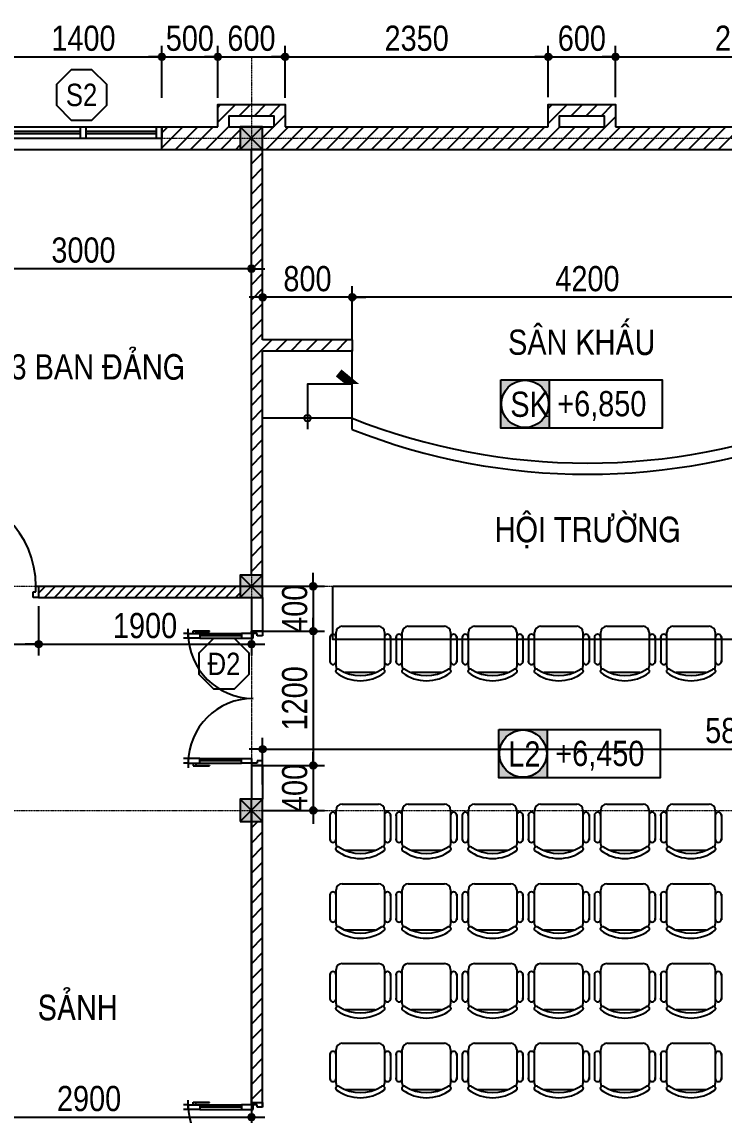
# Model space of a CAD drawing. Extents: x -79995 to 347433, y -157641 to 104789.
# Drawn here: x 11848 to 18119, y 67531 to 77290 of the extents above; entities that cross this region are included whole.
import ezdxf
from ezdxf.enums import TextEntityAlignment as Align

# ---------------------------------------------------------------- set-up
doc = ezdxf.new("R2010")
doc.units = 0
doc.linetypes.add('ACAD_ISO10W100', pattern=[18, 12, -3, 0, -3])
doc.linetypes.add('DASHED2', pattern=[0.375, 0.25, -0.125])
doc.layers.get('DEFPOINTS').update_dxf_attribs({"linetype": 'CONTINUOUS'})
for name, color, linetype in [('009', 251, 'CONTINUOUS'), ('DIM', 1, 'CONTINUOUS'), ('DOOR', 20, 'CONTINUOUS'), ('MEDIUM', 2, 'CONTINUOUS'), ('TAGS', 60, 'CONTINUOUS'), ('TEXT', 7, 'CONTINUOUS'), ('TUONG', 131, 'CONTINUOUS'), ('vat dung', 44, 'CONTINUOUS'), ('WALL', 4, 'CONTINUOUS')]:
    doc.layers.add(name, color=color, linetype=linetype)
doc.layers.add('NET-THAY', color=2, linetype='CONTINUOUS', lineweight=13)
doc.layers.add('TRUC', color=24, linetype='CONTINUOUS', lineweight=0)
doc.styles.add('1', font='', dxfattribs={"height": 250})
doc.styles.add('HEL-CONDENSE', font='')
doc.styles.add('VNI-HELVE-CONDENSEN', font='')
doc.styles.get('1').set_extended_font_data('VNI-Helve-Condense')
doc.styles.get('HEL-CONDENSE').set_extended_font_data('VNI-Helve-Condense')
doc.styles.get('VNI-HELVE-CONDENSEN').set_extended_font_data('VNI-Helve-Condense')
doc.dimstyles.new('D100', dxfattribs={"dimtxt": 225, "dimasz": 1.2, "dimexe": 100, "dimexo": 0, "dimgap": 50, "dimtad": 1, "dimdec": 0, "dimzin": 13, "dimdsep": 46, "dimtxsty": 'HEL-CONDENSE', "dimblk": 'D50', "dimcen": 0, "dimclrd": 1, "dimclre": 1, "dimclrt": 7, "dimadec": 0, "dimazin": 0, "dimtfac": 1, "dimtdec": 0, "dimtmove": 0, "dimatfit": 3, "dimldrblk": 'D50', "dimfxl": 1, "dimtolj": 1, "dimtzin": 13, "dimarcsym": 0})

# ---------------------------------------------------------------- blocks, each defined once
blk = doc.blocks.new('A$C6E0044D6')
at = {"layer": 'DOOR'}
for p, q in [((-25, 925), (-75, 925)), ((-25, 925), (-25, 975)), ((25, 925), (-25, 925)), ((-25, 925), (-25, 805)), ((25, 925), (25, 975)), ((25, 805), (25, 925)), ((-25, 874.1), (-53.3, 874.1)), ((-53.3, 874.1), (-53.3, 704.5)), ((-25, 845.9), (-47.6, 845.9)), ((-47.6, 845.9), (-47.6, 704.5)), ((-25, 874.1), (-25, 845.9)), ((-25, 827.9), (-25, 195)), ((-25, 805), (25, 805)), ((0, 195), (0, 805)), ((25, 805), (25, 195)), ((-47.6, 704.5), (-53.3, 704.5)), ((-25, 195), (25, 195)), ((-25, 75), (-25, 195)), ((25, 195), (25, 75)), ((-25, 75), (-50, 75)), ((-50, 75), (-50, -25)), ((-25, 25), (-25, 75)), ((25, 75), (-25, 75)), ((0, 25), (-25, 25)), ((0, -25), (0, 25)), ((800, -25), (800, 25)), ((800, 25), (825, 25)), ((825, 25), (825, 75)), ((825, 75), (850, 75)), ((850, 75), (850, -25)), ((-50, -25), (0, -25)), ((850, -25), (800, -25))]:
    blk.add_line(p, q, dxfattribs=at)
at = {"layer": 'DOOR', "color": 251}
blk.add_arc((-25, 75), 850, 0, 90, dxfattribs=at)
blk = doc.blocks.new('A$C419169B2')
at = {"layer": 'vat dung'}
for p, q in [((-166.4, 1192.5), (157.6, 1192.5)), ((-275.2, 1100.2), (-275.2, 870.7)), ((-220.4, 832.5), (-220.4, 1138.5)), ((211.6, 1138.5), (211.6, 832.5)), ((265.6, 1100.2), (265.6, 870.7)), ((129.5, 778.5), (-138.4, 778.5))]:
    blk.add_line(p, q, dxfattribs=at)
for centre, radius, start, end in [((-166.4, 1138.5), 54, 90, 180), ((157.6, 1138.5), 54, 0, 90), ((-248.2, 1092.3), 28.1, 343.7398, 196.2602), ((238.6, 1092.3), 28.1, 343.7398, 196.2602), ((-248.2, 878.6), 28.1, 163.7398, 16.2602), ((238.6, 878.6), 28.1, 163.7398, 16.2602), ((-204.6, 790.3), 19.7, 57.97259, 216.69006), ((-166.4, 832.5), 54, 180, 207.58444), ((-4.4, 1105.6), 353.5, 237.57575, 302.42425), ((195.7, 790.3), 19.7, 323.30994, 122.02741), ((157.6, 832.5), 54, 332.41556, 0), ((-4.4, 1066.5), 360, 233.1301, 306.8699)]:
    blk.add_arc(centre, radius, start, end, dxfattribs=at)
blk = doc.blocks.new('s11')
at = {"layer": 'DOOR'}
for p, q in [((0, 0), (0, -100)), ((1400, 0), (0, 0)), ((50, 0), (50, -100)), ((1350, 0), (1350, -100)), ((1400, 0), (1400, -100)), ((1400, -100), (0, -100))]:
    blk.add_line(p, q, dxfattribs=at)
at = {"layer": 'DOOR', "linetype": 'ByBlock', "lineweight": -2}
for p, q in [((675, -100), (675, 0)), ((725, -100), (725, 0))]:
    blk.add_line(p, q, dxfattribs=at)
at = {"layer": 'DOOR', "color": 251}
for p, q in [((50, -40), (675, -40)), ((50, -60), (675, -60)), ((725, -40), (1350, -40)), ((725, -60), (1350, -60))]:
    blk.add_line(p, q, dxfattribs=at)
blk = doc.blocks.new('A$C225A2996')
at = {"layer": 'WALL'}
blk.add_hatch(color=4, dxfattribs=at).paths.add_polyline_path([(531.4, 81.6), (731.4, 81.6), (731.4, 281.6), (531.4, 281.6)])
at = {"layer": 'WALL', "color": 4}
for p, q in [((531.4, 281.6), (731.4, 81.6)), ((531.4, 81.6), (731.4, 281.6))]:
    blk.add_line(p, q, dxfattribs=at)
blk.add_lwpolyline([(531.4, 81.6), (731.4, 81.6), (731.4, 281.6), (531.4, 281.6)], close=True, dxfattribs=at)
blk = doc.blocks.new('KH-CUADI')
at = {"layer": 'TAGS'}
blk.add_lwpolyline([(-124, 300), (-300, 124), (-300, -124), (-124, -300), (124, -300), (300, -124), (300, 124), (124, 300)], close=True, dxfattribs=at)
at = {"layer": 'TAGS', "style": 'VNI-HELVE-CONDENSEN'}
blk.add_attdef('D', text='', height=300, dxfattribs=at).set_placement((0, 0), align=Align.MIDDLE)
blk = doc.blocks.new('A$C48B57989')
at = {"layer": 'DOOR'}
for p, q in [((-446, 752.5), (-403.1, 752.5)), ((-446, 652.5), (-446, 752.5)), ((-403.1, 702.5), (-424.6, 702.5)), ((-424.6, 702.5), (-424.6, 652.5)), ((-403.1, 752.5), (-403.1, 702.5)), ((711.1, 752.5), (711.1, 702.5)), ((754, 752.5), (711.1, 752.5)), ((711.1, 702.5), (732.6, 702.5)), ((732.6, 702.5), (732.6, 652.5)), ((754, 652.5), (754, 752.5)), ((-424.6, 652.5), (-446, 652.5)), ((-381.7, 666.8), (-424.6, 666.8)), ((-424.6, 666.8), (-424.6, 563.9)), ((-381.7, 563.9), (-381.7, 666.8)), ((689.7, 563.9), (689.7, 652.5)), ((689.7, 652.5), (732.6, 652.5)), ((732.6, 652.5), (754, 652.5)), ((732.6, 652.5), (732.6, 563.9)), ((-424.6, 563.9), (-381.7, 563.9)), ((-424.6, 171.4), (-424.6, 563.9)), ((-403.1, 563.9), (-403.1, 191)), ((-381.7, 191), (-381.7, 563.9)), ((689.7, 191), (689.7, 563.9)), ((732.6, 563.9), (689.7, 563.9)), ((711.1, 563.9), (711.1, 191)), ((732.6, 171.4), (732.6, 563.9)), ((-448.8, 131.8), (-448.8, 277.2)), ((-443.9, 277.2), (-448.8, 277.2)), ((-443.9, 156), (-443.9, 277.2)), ((752, 156), (752, 277.2)), ((752, 277.2), (756.8, 277.2)), ((756.8, 131.8), (756.8, 277.2)), ((-424.6, 131.8), (-448.8, 131.8)), ((-424.6, 156), (-443.9, 156)), ((-424.6, 191), (-381.7, 191)), ((-424.6, 88.2), (-424.6, 191)), ((-424.6, 131.8), (-424.6, 156)), ((-381.7, 191), (-381.7, 88.2)), ((732.6, 191), (689.7, 191)), ((689.7, 191), (689.7, 88.2)), ((732.6, 88.2), (732.6, 191)), ((732.6, 131.8), (732.6, 156)), ((732.6, 156), (752, 156)), ((732.6, 131.8), (756.8, 131.8)), ((-424.6, 88.2), (-467.4, 88.2)), ((-424.6, 88.2), (-424.6, 45.3)), ((-381.7, 88.2), (-424.6, 88.2)), ((-381.7, 88.2), (-381.7, 45.3)), ((689.7, 88.2), (689.7, 45.3)), ((689.7, 88.2), (732.6, 88.2)), ((732.6, 88.2), (732.6, 45.3)), ((732.6, 88.2), (775.4, 88.2))]:
    blk.add_line(p, q, dxfattribs=at)
at = {"layer": 'DOOR', "color": 251}
for centre, major_axis, start_param, end_param in [((-424.6, 666.8), (409.1, 409.1), 3.926991, 5.497787), ((732.6, 666.8), (-409.1, 409.1), 0.785398, 2.356194)]:
    blk.add_ellipse(centre, major_axis=major_axis, ratio=1, start_param=start_param, end_param=end_param, dxfattribs=at)
blk = doc.blocks.new('D50')
at = {"layer": 'DIM'}
blk.add_hatch(color=256, dxfattribs=at).paths.add_polyline_path([(25, 0, 1), (-25, 0, 1)])
blk.add_line((25, 0), (100, 0), dxfattribs=at)
blk.add_circle((0, 0), 25, dxfattribs=at)
blk = doc.blocks.new('*D488')
at = {"layer": 'DEFPOINTS', "color": 0, "transparency": 16777216}
for p in [(19798.5, 70798.4), (13998.5, 70481.3), (19798.5, 70452.8)]:
    blk.add_point(p, dxfattribs=at)
at = {"layer": 'DIM', "color": 1, "lineweight": -2, "transparency": 16777216}
for p, q in [((13998.5, 70481.3), (13998.5, 70898.4)), ((19798.5, 70452.8), (19798.5, 70898.4)), ((13999.7, 70798.4), (19797.3, 70798.4))]:
    blk.add_line(p, q, dxfattribs=at)
at = {"layer": 'DIM', "color": 1, "lineweight": -2, "transparency": 16777216, "xscale": 1.199999999999999, "yscale": 1.199999999999999, "zscale": 1.199999999999999, "rotation": 180}
blk.add_blockref('D50', (13998.5, 70798.4), dxfattribs=at)
at = {"layer": 'DIM', "color": 1, "lineweight": -2, "transparency": 16777216, "xscale": 1.199999999999999, "yscale": 1.199999999999999, "zscale": 1.199999999999999}
blk.add_blockref('D50', (19798.5, 70798.4), dxfattribs=at)
at = {"layer": 'DIM', "color": 7, "transparency": 16777216, "insert": (18235.9, 70963.3), "char_height": 225, "attachment_point": 5, "style": 'HEL-CONDENSE'}
blk.add_mtext('\\A1;5800', dxfattribs=at)
blk = doc.blocks.new('*D516')
at = {"layer": 'DEFPOINTS', "color": 0, "linetype": 'Continuous', "transparency": 16777216}
for p in [(11098.5, 72074.2), (11998.5, 72074.2), (11998.5, 71735.1)]:
    blk.add_point(p, dxfattribs=at)
at = {"layer": 'DIM', "color": 1, "linetype": 'Continuous', "lineweight": -2, "transparency": 16777216}
for p, q in [((11098.5, 72074.2), (11098.5, 71635.1)), ((11998.5, 72074.2), (11998.5, 71635.1)), ((11099.7, 71735.1), (11997.3, 71735.1))]:
    blk.add_line(p, q, dxfattribs=at)
at = {"layer": 'DIM', "color": 1, "linetype": 'Continuous', "lineweight": -2, "transparency": 16777216, "xscale": 1.199999999999999, "yscale": 1.199999999999999, "zscale": 1.199999999999999, "rotation": 180}
blk.add_blockref('D50', (11098.5, 71735.1), dxfattribs=at)
at = {"layer": 'DIM', "color": 1, "linetype": 'Continuous', "lineweight": -2, "transparency": 16777216, "xscale": 1.199999999999999, "yscale": 1.199999999999999, "zscale": 1.199999999999999}
blk.add_blockref('D50', (11998.5, 71735.1), dxfattribs=at)
at = {"layer": 'DIM', "color": 7, "linetype": 'Continuous', "transparency": 16777216, "insert": (11548.5, 71900), "char_height": 225, "attachment_point": 5, "style": 'HEL-CONDENSE'}
blk.add_mtext('\\A1;900', dxfattribs=at)
blk = doc.blocks.new('*D517')
at = {"layer": 'DEFPOINTS', "color": 0, "linetype": 'Continuous', "transparency": 16777216}
for p in [(11998.5, 72074.2), (13898.5, 72074.2), (13898.5, 71735.1)]:
    blk.add_point(p, dxfattribs=at)
at = {"layer": 'DIM', "color": 1, "linetype": 'Continuous', "lineweight": -2, "transparency": 16777216}
for p, q in [((11998.5, 72074.2), (11998.5, 71635.1)), ((13898.5, 72074.2), (13898.5, 71635.1)), ((11999.7, 71735.1), (13897.3, 71735.1))]:
    blk.add_line(p, q, dxfattribs=at)
at = {"layer": 'DIM', "color": 1, "linetype": 'Continuous', "lineweight": -2, "transparency": 16777216, "xscale": 1.199999999999999, "yscale": 1.199999999999999, "zscale": 1.199999999999999, "rotation": 180}
blk.add_blockref('D50', (11998.5, 71735.1), dxfattribs=at)
at = {"layer": 'DIM', "color": 1, "linetype": 'Continuous', "lineweight": -2, "transparency": 16777216, "xscale": 1.199999999999999, "yscale": 1.199999999999999, "zscale": 1.199999999999999}
blk.add_blockref('D50', (13898.5, 71735.1), dxfattribs=at)
at = {"layer": 'DIM', "color": 7, "linetype": 'Continuous', "transparency": 16777216, "insert": (12948.5, 71900), "char_height": 225, "attachment_point": 5, "style": 'HEL-CONDENSE'}
blk.add_mtext('\\A1;1900', dxfattribs=at)
blk = doc.blocks.new('*D539')
at = {"layer": 'DEFPOINTS', "color": 0, "linetype": 'Continuous', "transparency": 16777216}
for p in [(13998.5, 72251.7), (13998.5, 71851.7), (14450.1, 71851.7)]:
    blk.add_point(p, dxfattribs=at)
at = {"layer": 'DIM', "color": 1, "linetype": 'Continuous', "lineweight": -2, "transparency": 16777216}
for p, q in [((13998.5, 72251.7), (14550.1, 72251.7)), ((14450.1, 72250.5), (14450.1, 71852.9)), ((13998.5, 71851.7), (14550.1, 71851.7))]:
    blk.add_line(p, q, dxfattribs=at)
at = {"layer": 'DIM', "color": 1, "linetype": 'Continuous', "lineweight": -2, "transparency": 16777216, "xscale": 1.199999999999999, "yscale": 1.199999999999999, "zscale": 1.199999999999999}
for p, rotation in [((14450.1, 72251.7), 90), ((14450.1, 71851.7), 270)]:
    blk.add_blockref('D50', p, dxfattribs=dict(at, rotation=rotation))
at = {"layer": 'DIM', "color": 7, "linetype": 'Continuous', "transparency": 16777216, "insert": (14285.2, 72051.7), "char_height": 225, "attachment_point": 5, "rotation": 90, "style": 'HEL-CONDENSE'}
blk.add_mtext('\\A1;400', dxfattribs=at)
blk = doc.blocks.new('*D540')
at = {"layer": 'DEFPOINTS', "color": 0, "linetype": 'Continuous', "transparency": 16777216}
for p in [(13998.5, 71851.7), (13998.5, 70651.7), (14450.1, 70651.7)]:
    blk.add_point(p, dxfattribs=at)
at = {"layer": 'DIM', "color": 1, "linetype": 'Continuous', "lineweight": -2, "transparency": 16777216}
for p, q in [((13998.5, 71851.7), (14550.1, 71851.7)), ((14450.1, 71850.5), (14450.1, 70652.9)), ((13998.5, 70651.7), (14550.1, 70651.7))]:
    blk.add_line(p, q, dxfattribs=at)
at = {"layer": 'DIM', "color": 1, "linetype": 'Continuous', "lineweight": -2, "transparency": 16777216, "xscale": 1.199999999999999, "yscale": 1.199999999999999, "zscale": 1.199999999999999}
for p, rotation in [((14450.1, 71851.7), 90), ((14450.1, 70651.7), 270)]:
    blk.add_blockref('D50', p, dxfattribs=dict(at, rotation=rotation))
at = {"layer": 'DIM', "color": 7, "linetype": 'Continuous', "transparency": 16777216, "insert": (14285.2, 71251.7), "char_height": 225, "attachment_point": 5, "rotation": 90, "style": 'HEL-CONDENSE'}
blk.add_mtext('\\A1;1200', dxfattribs=at)
blk = doc.blocks.new('*D541')
at = {"layer": 'DEFPOINTS', "color": 0, "linetype": 'Continuous', "transparency": 16777216}
for p in [(13998.5, 70651.7), (13998.5, 70251.7), (14450.1, 70251.7)]:
    blk.add_point(p, dxfattribs=at)
at = {"layer": 'DIM', "color": 1, "linetype": 'Continuous', "lineweight": -2, "transparency": 16777216}
for p, q in [((13998.5, 70651.7), (14550.1, 70651.7)), ((14450.1, 70650.5), (14450.1, 70252.9)), ((13998.5, 70251.7), (14550.1, 70251.7))]:
    blk.add_line(p, q, dxfattribs=at)
at = {"layer": 'DIM', "color": 1, "linetype": 'Continuous', "lineweight": -2, "transparency": 16777216, "xscale": 1.199999999999999, "yscale": 1.199999999999999, "zscale": 1.199999999999999}
for p, rotation in [((14450.1, 70651.7), 90), ((14450.1, 70251.7), 270)]:
    blk.add_blockref('D50', p, dxfattribs=dict(at, rotation=rotation))
at = {"layer": 'DIM', "color": 7, "linetype": 'Continuous', "transparency": 16777216, "insert": (14285.2, 70451.7), "char_height": 225, "attachment_point": 5, "rotation": 90, "style": 'HEL-CONDENSE'}
blk.add_mtext('\\A1;400', dxfattribs=at)
blk = doc.blocks.new('*D575')
at = {"layer": 'DEFPOINTS', "color": 0, "transparency": 16777216}
for p in [(14198.5, 76977.5), (13598.5, 76612.7), (14198.5, 76612.7)]:
    blk.add_point(p, dxfattribs=at)
at = {"layer": 'DIM', "color": 1, "lineweight": -2, "transparency": 16777216}
for p, q in [((13598.5, 76612.7), (13598.5, 77077.5)), ((14198.5, 76612.7), (14198.5, 77077.5)), ((13599.7, 76977.5), (14197.3, 76977.5))]:
    blk.add_line(p, q, dxfattribs=at)
at = {"layer": 'DIM', "color": 1, "lineweight": -2, "transparency": 16777216, "xscale": 1.199999999999999, "yscale": 1.199999999999999, "zscale": 1.199999999999999, "rotation": 180}
blk.add_blockref('D50', (13598.5, 76977.5), dxfattribs=at)
at = {"layer": 'DIM', "color": 1, "lineweight": -2, "transparency": 16777216, "xscale": 1.199999999999999, "yscale": 1.199999999999999, "zscale": 1.199999999999999}
blk.add_blockref('D50', (14198.5, 76977.5), dxfattribs=at)
at = {"layer": 'DIM', "color": 7, "transparency": 16777216, "insert": (13898.5, 77142.4), "char_height": 225, "attachment_point": 5, "style": 'HEL-CONDENSE'}
blk.add_mtext('\\A1;600', dxfattribs=at)
blk = doc.blocks.new('*D576')
at = {"layer": 'DEFPOINTS', "color": 0, "transparency": 16777216}
for p in [(16548.5, 76977.5), (14198.5, 76612.7), (16548.5, 76619)]:
    blk.add_point(p, dxfattribs=at)
at = {"layer": 'DIM', "color": 1, "lineweight": -2, "transparency": 16777216}
for p, q in [((14198.5, 76612.7), (14198.5, 77077.5)), ((16548.5, 76619), (16548.5, 77077.5)), ((14199.7, 76977.5), (16547.3, 76977.5))]:
    blk.add_line(p, q, dxfattribs=at)
at = {"layer": 'DIM', "color": 1, "lineweight": -2, "transparency": 16777216, "xscale": 1.199999999999999, "yscale": 1.199999999999999, "zscale": 1.199999999999999, "rotation": 180}
blk.add_blockref('D50', (14198.5, 76977.5), dxfattribs=at)
at = {"layer": 'DIM', "color": 1, "lineweight": -2, "transparency": 16777216, "xscale": 1.199999999999999, "yscale": 1.199999999999999, "zscale": 1.199999999999999}
blk.add_blockref('D50', (16548.5, 76977.5), dxfattribs=at)
at = {"layer": 'DIM', "color": 7, "transparency": 16777216, "insert": (15373.5, 77142.4), "char_height": 225, "attachment_point": 5, "style": 'HEL-CONDENSE'}
blk.add_mtext('\\A1;2350', dxfattribs=at)
blk = doc.blocks.new('*D577')
at = {"layer": 'DEFPOINTS', "color": 0, "transparency": 16777216}
for p in [(17148.5, 76977.5), (16548.5, 76619), (17148.5, 76619)]:
    blk.add_point(p, dxfattribs=at)
at = {"layer": 'DIM', "color": 1, "lineweight": -2, "transparency": 16777216}
for p, q in [((16548.5, 76619), (16548.5, 77077.5)), ((17148.5, 76619), (17148.5, 77077.5)), ((16549.7, 76977.5), (17147.3, 76977.5))]:
    blk.add_line(p, q, dxfattribs=at)
at = {"layer": 'DIM', "color": 1, "lineweight": -2, "transparency": 16777216, "xscale": 1.199999999999999, "yscale": 1.199999999999999, "zscale": 1.199999999999999, "rotation": 180}
blk.add_blockref('D50', (16548.5, 76977.5), dxfattribs=at)
at = {"layer": 'DIM', "color": 1, "lineweight": -2, "transparency": 16777216, "xscale": 1.199999999999999, "yscale": 1.199999999999999, "zscale": 1.199999999999999}
blk.add_blockref('D50', (17148.5, 76977.5), dxfattribs=at)
at = {"layer": 'DIM', "color": 7, "transparency": 16777216, "insert": (16848.5, 77142.4), "char_height": 225, "attachment_point": 5, "style": 'HEL-CONDENSE'}
blk.add_mtext('\\A1;600', dxfattribs=at)
blk = doc.blocks.new('*D578')
at = {"layer": 'DEFPOINTS', "color": 0, "transparency": 16777216}
for p in [(19498.5, 76977.5), (17148.5, 76619), (19498.5, 76633.5)]:
    blk.add_point(p, dxfattribs=at)
at = {"layer": 'DIM', "color": 1, "lineweight": -2, "transparency": 16777216}
for p, q in [((17148.5, 76619), (17148.5, 77077.5)), ((19498.5, 76633.5), (19498.5, 77077.5)), ((17149.7, 76977.5), (19497.3, 76977.5))]:
    blk.add_line(p, q, dxfattribs=at)
at = {"layer": 'DIM', "color": 1, "lineweight": -2, "transparency": 16777216, "xscale": 1.199999999999999, "yscale": 1.199999999999999, "zscale": 1.199999999999999, "rotation": 180}
blk.add_blockref('D50', (17148.5, 76977.5), dxfattribs=at)
at = {"layer": 'DIM', "color": 1, "lineweight": -2, "transparency": 16777216, "xscale": 1.199999999999999, "yscale": 1.199999999999999, "zscale": 1.199999999999999}
blk.add_blockref('D50', (19498.5, 76977.5), dxfattribs=at)
at = {"layer": 'DIM', "color": 7, "transparency": 16777216, "insert": (18323.5, 77142.4), "char_height": 225, "attachment_point": 5, "style": 'HEL-CONDENSE'}
blk.add_mtext('\\A1;2350', dxfattribs=at)
blk = doc.blocks.new('*D580')
at = {"layer": 'DEFPOINTS', "color": 0, "transparency": 16777216}
for p in [(13098.5, 76977.5), (11698.5, 76612.7), (13098.5, 76612.7)]:
    blk.add_point(p, dxfattribs=at)
at = {"layer": 'DIM', "color": 1, "lineweight": -2, "transparency": 16777216}
for p, q in [((11698.5, 76612.7), (11698.5, 77077.5)), ((13098.5, 76612.7), (13098.5, 77077.5)), ((11699.7, 76977.5), (13097.3, 76977.5))]:
    blk.add_line(p, q, dxfattribs=at)
at = {"layer": 'DIM', "color": 1, "lineweight": -2, "transparency": 16777216, "xscale": 1.199999999999999, "yscale": 1.199999999999999, "zscale": 1.199999999999999, "rotation": 180}
blk.add_blockref('D50', (11698.5, 76977.5), dxfattribs=at)
at = {"layer": 'DIM', "color": 1, "lineweight": -2, "transparency": 16777216, "xscale": 1.199999999999999, "yscale": 1.199999999999999, "zscale": 1.199999999999999}
blk.add_blockref('D50', (13098.5, 76977.5), dxfattribs=at)
at = {"layer": 'DIM', "color": 7, "transparency": 16777216, "insert": (12398.5, 77142.4), "char_height": 225, "attachment_point": 5, "style": 'HEL-CONDENSE'}
blk.add_mtext('\\A1;1400', dxfattribs=at)
blk = doc.blocks.new('*D581')
at = {"layer": 'DEFPOINTS', "color": 0, "transparency": 16777216}
for p in [(13598.5, 76977.5), (13098.5, 76612.7), (13598.5, 76612.7)]:
    blk.add_point(p, dxfattribs=at)
at = {"layer": 'DIM', "color": 1, "lineweight": -2, "transparency": 16777216}
for p, q in [((13098.5, 76612.7), (13098.5, 77077.5)), ((13598.5, 76612.7), (13598.5, 77077.5)), ((13099.7, 76977.5), (13597.3, 76977.5))]:
    blk.add_line(p, q, dxfattribs=at)
at = {"layer": 'DIM', "color": 1, "lineweight": -2, "transparency": 16777216, "xscale": 1.199999999999999, "yscale": 1.199999999999999, "zscale": 1.199999999999999, "rotation": 180}
blk.add_blockref('D50', (13098.5, 76977.5), dxfattribs=at)
at = {"layer": 'DIM', "color": 1, "lineweight": -2, "transparency": 16777216, "xscale": 1.199999999999999, "yscale": 1.199999999999999, "zscale": 1.199999999999999}
blk.add_blockref('D50', (13598.5, 76977.5), dxfattribs=at)
at = {"layer": 'DIM', "color": 7, "transparency": 16777216, "insert": (13348.5, 77142.4), "char_height": 225, "attachment_point": 5, "style": 'HEL-CONDENSE'}
blk.add_mtext('\\A1;500', dxfattribs=at)
blk = doc.blocks.new('A$C27B14CF0')
at = {"layer": 'TAGS', "ltscale": 1000}
h = blk.add_hatch(color=8, dxfattribs=at)
h.paths.add_polyline_path([(249.9, 243.1), (-182.1, 243.1), (-182.1, -188.9), (249.9, -188.9)])
h.paths.add_polyline_path([(244.9, 27.1, -1), (-177.1, 27.1, -1)], flags=16)
blk.add_line((249.9, 243.1), (249.9, -188.9), dxfattribs=at)
blk.add_lwpolyline([(-182.1, 243.1), (1257.9, 243.1), (1257.9, -188.9), (-182.1, -188.9)], close=True, dxfattribs=at)
blk.add_circle((33.9, 27.1), 211, dxfattribs=at)
at = {"layer": 'TAGS', "ltscale": 1000, "style": 'VNI-HELVE-CONDENSEN'}
for p in [(-44.3, -83.7), (379.3, -83.7)]:
    blk.add_attdef('S', p, '', height=225, dxfattribs=at)
blk = doc.blocks.new('*D593')
at = {"layer": 'DEFPOINTS', "color": 0, "transparency": 16777216}
for p in [(14798.5, 74831.6), (14798.5, 74451.7), (18998.5, 74451.7)]:
    blk.add_point(p, dxfattribs=at)
at = {"layer": 'DIM', "color": 1, "lineweight": -2, "transparency": 16777216}
for p, q in [((14798.5, 74451.7), (14798.5, 74931.6)), ((18998.5, 74451.7), (18998.5, 74931.6)), ((18997.3, 74831.6), (14799.7, 74831.6))]:
    blk.add_line(p, q, dxfattribs=at)
at = {"layer": 'DIM', "color": 1, "lineweight": -2, "transparency": 16777216, "xscale": 1.199999999999999, "yscale": 1.199999999999999, "zscale": 1.199999999999999, "rotation": 180}
blk.add_blockref('D50', (14798.5, 74831.6), dxfattribs=at)
at = {"layer": 'DIM', "color": 1, "lineweight": -2, "transparency": 16777216, "xscale": 1.199999999999999, "yscale": 1.199999999999999, "zscale": 1.199999999999999}
blk.add_blockref('D50', (18998.5, 74831.6), dxfattribs=at)
at = {"layer": 'DIM', "color": 7, "transparency": 16777216, "insert": (16898.5, 74996.5), "char_height": 225, "attachment_point": 5, "style": 'HEL-CONDENSE'}
blk.add_mtext('\\A1;4200', dxfattribs=at)
blk = doc.blocks.new('*D594')
at = {"layer": 'DEFPOINTS', "color": 0, "transparency": 16777216}
for p in [(13998.5, 74831.6), (13998.5, 74451.7), (14798.5, 74451.7)]:
    blk.add_point(p, dxfattribs=at)
at = {"layer": 'DIM', "color": 1, "lineweight": -2, "transparency": 16777216}
for p, q in [((13998.5, 74451.7), (13998.5, 74931.6)), ((14798.5, 74451.7), (14798.5, 74931.6)), ((14797.3, 74831.6), (13999.7, 74831.6))]:
    blk.add_line(p, q, dxfattribs=at)
at = {"layer": 'DIM', "color": 1, "lineweight": -2, "transparency": 16777216, "xscale": 1.199999999999999, "yscale": 1.199999999999999, "zscale": 1.199999999999999, "rotation": 180}
blk.add_blockref('D50', (13998.5, 74831.6), dxfattribs=at)
at = {"layer": 'DIM', "color": 1, "lineweight": -2, "transparency": 16777216, "xscale": 1.199999999999999, "yscale": 1.199999999999999, "zscale": 1.199999999999999}
blk.add_blockref('D50', (14798.5, 74831.6), dxfattribs=at)
at = {"layer": 'DIM', "color": 7, "transparency": 16777216, "insert": (14398.5, 74996.5), "char_height": 225, "attachment_point": 5, "style": 'HEL-CONDENSE'}
blk.add_mtext('\\A1;800', dxfattribs=at)
blk = doc.blocks.new('*D603')
at = {"layer": 'DEFPOINTS', "color": 0, "transparency": 16777216}
for p in [(10998.5, 67793.1), (13898.5, 67793.1), (13898.5, 67513.2)]:
    blk.add_point(p, dxfattribs=at)
at = {"layer": 'DIM', "color": 1, "lineweight": -2, "transparency": 16777216}
for p, q in [((10998.5, 67793.1), (10998.5, 67413.2)), ((13898.5, 67793.1), (13898.5, 67413.2)), ((10999.7, 67513.2), (13897.3, 67513.2))]:
    blk.add_line(p, q, dxfattribs=at)
at = {"layer": 'DIM', "color": 1, "lineweight": -2, "transparency": 16777216, "xscale": 1.199999999999999, "yscale": 1.199999999999999, "zscale": 1.199999999999999, "rotation": 180}
blk.add_blockref('D50', (10998.5, 67513.2), dxfattribs=at)
at = {"layer": 'DIM', "color": 1, "lineweight": -2, "transparency": 16777216, "xscale": 1.199999999999999, "yscale": 1.199999999999999, "zscale": 1.199999999999999}
blk.add_blockref('D50', (13898.5, 67513.2), dxfattribs=at)
at = {"layer": 'DIM', "color": 7, "transparency": 16777216, "insert": (12448.5, 67678.1), "char_height": 225, "attachment_point": 5, "style": 'HEL-CONDENSE'}
blk.add_mtext('\\A1;2900', dxfattribs=at)
blk = doc.blocks.new('*D609')
at = {"layer": 'DEFPOINTS', "color": 0, "transparency": 16777216}
for p in [(10898.5, 75086.7), (10898.5, 74710.2), (13898.5, 74710.2)]:
    blk.add_point(p, dxfattribs=at)
at = {"layer": 'DIM', "color": 1, "lineweight": -2, "transparency": 16777216}
for p, q in [((10898.5, 74710.2), (10898.5, 75186.7)), ((13898.5, 74710.2), (13898.5, 75186.7)), ((13897.3, 75086.7), (10899.7, 75086.7))]:
    blk.add_line(p, q, dxfattribs=at)
at = {"layer": 'DIM', "color": 1, "lineweight": -2, "transparency": 16777216, "xscale": 1.199999999999999, "yscale": 1.199999999999999, "zscale": 1.199999999999999, "rotation": 180}
blk.add_blockref('D50', (10898.5, 75086.7), dxfattribs=at)
at = {"layer": 'DIM', "color": 1, "lineweight": -2, "transparency": 16777216, "xscale": 1.199999999999999, "yscale": 1.199999999999999, "zscale": 1.199999999999999}
blk.add_blockref('D50', (13898.5, 75086.7), dxfattribs=at)
at = {"layer": 'DIM', "color": 7, "transparency": 16777216, "insert": (12398.5, 75251.6), "char_height": 225, "attachment_point": 5, "style": 'HEL-CONDENSE'}
blk.add_mtext('\\A1;3000', dxfattribs=at)

msp = doc.modelspace()

# ---------------------------------------------------------------- hatches: boundary and pattern name
at = {"layer": '009'}
h = msp.add_hatch(dxfattribs=at)
h.set_pattern_fill('ANSI31', color=256, scale=30, style=0)
h.set_pattern_definition([(45, (-1316106.72, -268894.45), (-67.351921, 67.351921), [])])
h.paths.add_polyline_path([(19598.452, 76501.712), (20148.452, 76501.712), (20148.452, 76101.712), (19998.452, 76101.712), (19998.452, 76151.712), (19798.452, 76151.712), (19798.452, 74451.712), (18998.452, 74451.712), (18998.452, 74351.712), (19798.452, 74351.712), (19798.452, 72351.712), (19998.452, 72351.712), (19998.452, 72451.712), (20148.452, 72451.712), (20148.452, 72051.712), (19998.452, 72051.712), (19998.452, 72151.712), (19798.452, 72151.712), (19798.452, 71951.712), (19898.452, 71951.712), (19998.452, 71951.712), (20248.452, 71951.712), (20248.452, 72551.712), (19998.452, 72551.712), (19998.452, 76001.712), (20248.452, 76001.712), (20248.452, 76601.712), (19698.452, 76601.712), (19498.452, 76601.712), (19498.452, 76351.712), (18998.452, 76351.712), (17148.452, 76351.712), (17148.452, 76551.712), (16548.452, 76551.712), (16548.452, 76351.712), (14598.452, 76351.712), (14198.452, 76351.712), (14198.452, 76551.712), (13598.452, 76551.712), (13598.452, 76351.712), (13098.452, 76351.712), (13098.452, 76151.712), (13798.452, 76151.712), (13798.452, 76351.712), (13698.452, 76351.712), (13698.452, 76451.712), (14098.452, 76451.712), (14098.452, 76351.712), (13998.452, 76351.712), (13998.452, 76151.712), (14598.452, 76151.712), (18998.452, 76151.712), (19798.452, 76151.712), (19798.452, 76251.712), (19598.452, 76251.712)])
h.paths.add_polyline_path([(16648.452, 76351.712), (16648.452, 76451.712), (17048.452, 76451.712), (17048.452, 76351.712)], flags=16)
h.paths.add_polyline_path([(13998.452, 74351.712), (14798.452, 74351.712), (14798.452, 74451.712), (13998.452, 74451.712), (13998.452, 76151.712), (13898.452, 76151.712), (13898.452, 76051.712), (13898.452, 72351.712), (13998.452, 72351.712)], flags=16)
h.paths.add_polyline_path([(10998.452, 70151.712), (10898.452, 70151.712), (10898.452, 66351.712), (10998.452, 66351.712)])
h.paths.add_polyline_path([(13998.452, 66151.712), (13798.452, 66151.712), (13798.452, 65451.712), (13998.452, 65451.712)])
h.paths.add_polyline_path([(13798.452, 66351.712), (13098.452, 66351.712), (13098.452, 66151.712), (13798.452, 66151.712)])
h.paths.add_polyline_path([(11698.452, 66351.712), (10998.452, 66351.712), (10998.452, 66151.712), (11098.452, 66151.712), (11098.452, 66051.712), (10698.452, 66051.712), (10698.452, 66151.712), (10798.452, 66151.712), (10798.452, 66351.712), (10098.452, 66351.712), (10098.452, 66151.712), (10598.452, 66151.712), (10598.452, 65951.712), (11198.452, 65951.712), (11198.452, 66151.712), (11698.452, 66151.712)])
h.paths.add_polyline_path([(10104.524, 65981.862), (10104.524, 66521.562), (10446.824, 66521.562), (10446.824, 65981.862)], flags=9)
h.paths.add_polyline_path([(13898.452, 67645.077), (13998.452, 67645.077), (13998.452, 70151.712), (13898.452, 70151.712)])
h.paths.add_polyline_path([(13998.452, 66445.077), (13898.452, 66445.077), (13898.452, 66351.712), (13998.452, 66351.712)])
h = msp.add_hatch(dxfattribs=at)
h.set_pattern_fill('ANSI31', color=256, scale=20, style=0)
h.set_pattern_definition([(45, (-1316106.72, -268894.454), (-44.9012806, 44.9012806), [])])
h.paths.add_polyline_path([(13798.452, 72251.712), (11998.452, 72251.712), (11998.452, 72151.712), (12398.452, 72151.712), (13798.452, 72151.712)])

# ---------------------------------------------------------------- linework, layer by layer
at = {"layer": 'DIM'}
msp.add_lwpolyline([(14398.452, 74056.207, 0, 0, 0), (14798.452, 74056.207, 80, 80, 0), (14676.961, 74156.36, 0, 0, 0)], format="xyseb", dxfattribs=at)
msp.add_lwpolyline([(14798.452, 74056.207), (14398.452, 74056.207), (14398.452, 73655.913)], dxfattribs=at)
msp.add_circle((14398.452, 73751.712), 28.96, dxfattribs=at)
at = {"layer": 'MEDIUM'}
msp.add_line((11698.452, 76151.712), (13098.452, 76151.712), dxfattribs=at)
at = {"layer": 'NET-THAY', "linetype": 'ByBlock', "lineweight": -2}
for p, q in [((14798.452, 73651.712), (14798.452, 74351.712)), ((14798.452, 73751.712), (13998.452, 73751.712))]:
    msp.add_line(p, q, dxfattribs=at)
for centre, radius, start, end in [((16898.452, 79068.049), 5716.069, 248.4455433, 291.5544567), ((16898.452, 78967.552), 5715.606, 248.4437128, 291.5562872)]:
    msp.add_arc(centre, radius, start, end, dxfattribs=at)
at = {"layer": 'TRUC', "linetype": 'ACAD_ISO10W100', "ltscale": 0.2}
msp.add_lwpolyline([(-15555.532, 76977.493), (22214.78, 76977.493), (22214.78, 60551.712), (-15555.532, 60551.712)], close=True, dxfattribs=at)
for points in [[(13898.452, 76977.493), (13898.452, 60551.712)], [(13898.452, 76977.493), (13898.452, 60551.712)], [(-15555.532, 76251.712), (22214.78, 76251.712)], [(-15555.532, 72251.712), (22214.78, 72251.712)], [(-15555.532, 70251.712), (22214.78, 70251.712)]]:
    msp.add_lwpolyline(points, dxfattribs=at)
at = {"layer": 'TRUC', "linetype": 'DASHED2', "ltscale": 0.2}
msp.add_lwpolyline([(13898.452, 72126.712), (13898.452, 70351.712)], dxfattribs=at)
at = {"layer": 'TUONG'}
for p, q in [((13098.452, 76151.712), (13098.452, 76351.712)), ((11998.452, 72251.712), (11998.452, 72151.712)), ((11998.452, 72251.712), (11998.452, 72151.712)), ((13998.452, 71851.712), (13898.452, 71851.712)), ((13998.452, 70651.712), (13898.452, 70651.712)), ((13898.452, 70351.712), (13898.452, 70351.712))]:
    msp.add_line(p, q, dxfattribs=at)
at = {"layer": 'TUONG', "color": 4}
for p, q in [((14798.452, 74451.712), (13998.452, 74451.712)), ((14798.452, 74451.712), (14798.452, 74351.712)), ((14798.452, 74351.712), (13998.452, 74351.712)), ((13898.452, 72151.712), (13898.452, 71851.712)), ((13998.452, 72151.712), (13998.452, 71851.712)), ((13898.452, 70651.712), (13898.452, 70351.712)), ((13998.452, 70651.712), (13998.452, 70351.712))]:
    msp.add_line(p, q, dxfattribs=at)
at = {"layer": 'TUONG'}
for points in [[(13598.452, 76351.712), (13598.452, 76551.712), (14198.452, 76551.712), (14198.452, 76351.712)], [(16548.452, 76351.712), (16548.452, 76351.712), (16548.452, 76551.712), (17148.452, 76551.712), (17148.452, 76351.712)], [(13698.452, 76351.712), (13698.452, 76451.712), (14098.452, 76451.712), (14098.452, 76351.712)], [(16648.452, 76351.712), (16648.452, 76451.712), (17048.452, 76451.712), (17048.452, 76351.712)], [(13098.452, 76351.712), (13598.452, 76351.712)], [(13698.452, 76351.712), (14098.452, 76351.712)], [(14198.452, 76351.712), (14598.452, 76351.712)], [(14598.452, 76351.712), (16548.452, 76351.712)], [(16648.452, 76351.712), (17048.452, 76351.712)], [(17148.452, 76351.712), (18998.452, 76351.712)], [(13098.452, 76151.712), (14598.452, 76151.712)], [(14598.452, 76151.712), (18998.452, 76151.712)], [(11998.452, 72251.712), (12398.452, 72251.712)], [(12398.452, 72251.712), (13998.452, 72251.712)], [(11998.452, 72151.712), (12398.452, 72151.712)], [(12398.452, 72151.712), (13998.452, 72151.712)], [(13898.452, 67645.077), (13898.452, 70351.712)], [(13998.452, 67602.22), (13998.452, 70351.712)], [(13898.452, 70251.712), (13898.452, 67645.077)]]:
    msp.add_lwpolyline(points, dxfattribs=at)
at = {"layer": 'TUONG', "color": 4}
for points in [[(13898.452, 72351.712), (13898.452, 76151.712)], [(13898.452, 76051.712), (13898.452, 76151.712)], [(13998.452, 76151.712), (13898.452, 76151.712)], [(13998.452, 74451.712), (13998.452, 76151.712)], [(13998.452, 76051.712), (13998.452, 76151.712)], [(13998.452, 72351.712), (13998.452, 74351.712)]]:
    msp.add_lwpolyline(points, dxfattribs=at)
at = {"layer": 'vat dung'}
msp.add_lwpolyline([(14625.376, 72251.712), (19275.388, 72251.712), (19275.388, 71777.366), (14625.376, 71777.366)], close=True, dxfattribs=at)

# ---------------------------------------------------------------- block references
at = {"layer": 'DOOR', "xscale": -1}
msp.add_blockref('s11', (13098.452, 76351.712), dxfattribs=at)
at = {"layer": 'DOOR'}
msp.add_blockref('A$C6E0044D6', (11148.452, 72176.712), dxfattribs=at)
at = {"layer": 'DOOR', "rotation": 270}
for p in [(13245.979, 71405.719), (13245.979, 67199.084)]:
    msp.add_blockref('A$C48B57989', p, dxfattribs=at)
at = {"layer": 'TAGS', "linetype": 'Continuous'}
ref = msp.add_blockref('KH-CUADI', (12381.562, 76638.349), dxfattribs=dict(at, xscale=0.75, yscale=0.75, zscale=0.75, rotation=180))
ref.add_attrib('D', 'S2', dxfattribs={"color": 7, "height": 200, "style": 'VNI-HELVE-CONDENSEN'}).set_placement((12381.562, 76638.349), align=Align.MIDDLE)
at = {"layer": 'TAGS', "ltscale": 1000}
ref = msp.add_blockref('A$C27B14CF0', (16307.183, 73853.014), dxfattribs=at)
ref.add_attrib('S', 'SK', (16209.921, 73764.421), dxfattribs={"color": 7, "ltscale": 1000, "height": 225, "style": 'VNI-HELVE-CONDENSEN'})
ref.add_attrib('S', '+6,850', (16628.92, 73769.357), dxfattribs={"color": 7, "ltscale": 1000, "height": 225, "style": 'VNI-HELVE-CONDENSEN'})
at = {"layer": 'TAGS', "linetype": 'Continuous'}
ref = msp.add_blockref('KH-CUADI', (13653.412, 71560.767), dxfattribs=dict(at, xscale=0.75, yscale=0.75, zscale=0.75, rotation=180))
ref.add_attrib('D', 'Ñ2', dxfattribs={"color": 7, "height": 200, "style": 'VNI-HELVE-CONDENSEN'}).set_placement((13653.412, 71560.767), align=Align.MIDDLE)
at = {"layer": 'TAGS', "ltscale": 1000}
ref = msp.add_blockref('A$C27B14CF0', (16289.409, 70731.357), dxfattribs=at)
ref.add_attrib('S', 'L2', (16192.147, 70642.764), dxfattribs={"color": 7, "ltscale": 1000, "height": 225, "style": 'VNI-HELVE-CONDENSEN'})
ref.add_attrib('S', '+6,450', (16611.146, 70647.7), dxfattribs={"color": 7, "ltscale": 1000, "height": 225, "style": 'VNI-HELVE-CONDENSEN'})
at = {"layer": 'TUONG', "color": 4}
for p in [(13267.062, 76070.079), (13267.062, 72070.079), (13267.062, 70070.079)]:
    msp.add_blockref('A$C225A2996', p, dxfattribs=at)
at = {"layer": 'vat dung', "linetype": 'ByBlock', "lineweight": -2}
for p in [(14874.543, 70702.804), (15465.299, 70702.804), (16056.054, 70702.804), (16646.81, 70702.804), (17237.566, 70702.804), (17828.322, 70702.804), (14874.543, 69115.691), (15465.299, 69115.691), (16056.054, 69115.691), (16646.81, 69115.691), (17237.566, 69115.691), (17828.322, 69115.691), (14874.543, 68403.818), (15465.299, 68403.818), (16056.054, 68403.818), (16646.81, 68403.818), (17237.566, 68403.818), (17828.322, 68403.818), (14874.543, 67691.945), (15465.299, 67691.945), (16056.054, 67691.945), (16646.81, 67691.945), (17237.566, 67691.945), (17828.322, 67691.945), (14874.543, 66980.072), (15465.299, 66980.072), (16056.054, 66980.072), (16646.81, 66980.072), (17237.566, 66980.072), (17828.322, 66980.072)]:
    msp.add_blockref('A$C419169B2', p, dxfattribs=at)

# ---------------------------------------------------------------- texts
at = {"layer": 'TEXT', "char_height": 225, "attachment_point": 2, "style": '1'}
for s, insert in [('SAÂN KHAÁU', (16847.066, 74543.193)), ('P.3 BAN ÑAÛNG', (12404.994, 74322.861)), ('HOÄI TRÖÔØNG ', (16900.628, 72871.775)), ('SAÛNH', (12347.227, 68604.848))]:
    msp.add_mtext(s, dxfattribs=dict(at, insert=insert))

# ---------------------------------------------------------------- dimensions: what is measured, and where the dimension line sits
at = {"layer": 'DIM'}
for base, p1, p2, picture, middle in [((13098.452, 76977.493), (11698.452, 76612.74), (13098.452, 76612.74), '*D580', (12398.452, 77142.393)), ((10898.452, 75086.727), (13898.452, 74710.17), (10898.452, 74710.17), '*D609', (12398.452, 75251.627)), ((13998.452, 74831.563), (14798.452, 74451.712), (13998.452, 74451.712), '*D594', (14398.452, 74996.463)), ((14798.452, 74831.563), (18998.452, 74451.712), (14798.452, 74451.712), '*D593', (16898.452, 74996.463)), ((13898.452, 67513.23), (10998.452, 67793.072), (13898.452, 67793.072), '*D603', (12448.452, 67678.13))]:
    dim = msp.add_linear_dim(base=base, p1=p1, p2=p2, dimstyle='D100', dxfattribs=at)
    dim.commit()
    dim.dimension.update_dxf_attribs({"geometry": picture, "text_midpoint": middle})
dim = msp.add_linear_dim(base=(13598.452, 76977.493), p1=(13098.452, 76612.74), p2=(13598.452, 76612.74), dimstyle='D100', dxfattribs=at)
dim.commit()
dim.dimension.update_dxf_attribs({"geometry": '*D581', "text_midpoint": (13348.452, 76977.493), "dimtype": 160})
for base, p1, p2, picture, middle in [((14198.452, 76977.493), (13598.452, 76612.74), (14198.452, 76612.74), '*D575', (13898.452, 77142.393)), ((17148.452, 76977.493), (16548.452, 76619.039), (17148.452, 76619.039), '*D577', (16848.452, 77142.393))]:
    dim = msp.add_linear_dim(base=base, p1=p1, p2=p2, dimstyle='D100', override={"dimtmove": 1}, dxfattribs=at)
    dim.commit()
    dim.dimension.update_dxf_attribs({"geometry": picture, "text_midpoint": middle})
for base, p1, p2, picture, middle in [((16548.452, 76977.493), (14198.452, 76612.74), (16548.452, 76619.039), '*D576', (15373.452, 76977.493)), ((19498.452, 76977.493), (17148.452, 76619.039), (19498.452, 76633.453), '*D578', (18323.452, 76977.493)), ((19798.452, 70798.389), (13998.452, 70481.3), (19798.452, 70452.807), '*D488', (18235.949, 70798.389))]:
    dim = msp.add_linear_dim(base=base, p1=p1, p2=p2, dimstyle='D100', override={"dimtmove": 1}, dxfattribs=at)
    dim.commit()
    dim.dimension.update_dxf_attribs({"geometry": picture, "text_midpoint": middle, "dimtype": 160})
at = {"layer": 'DIM', "linetype": 'Continuous'}
for base, p1, p2, picture, middle in [((14450.117, 71851.712), (13998.452, 72251.712), (13998.452, 71851.712), '*D539', (14450.117, 72051.712)), ((14450.117, 70251.712), (13998.452, 70651.712), (13998.452, 70251.712), '*D541', (14450.117, 70451.712))]:
    dim = msp.add_linear_dim(base=base, p1=p1, p2=p2, angle=90, dimstyle='D100', dxfattribs=at)
    dim.commit()
    dim.dimension.update_dxf_attribs({"geometry": picture, "text_midpoint": middle, "dimtype": 160})
for base, p1, p2, picture, middle in [((11998.452, 71735.062), (11098.452, 72074.207), (11998.452, 72074.207), '*D516', (11548.452, 71899.962)), ((13898.452, 71735.062), (11998.452, 72074.207), (13898.452, 72074.207), '*D517', (12948.452, 71899.962))]:
    dim = msp.add_linear_dim(base=base, p1=p1, p2=p2, dimstyle='D100', dxfattribs=at)
    dim.commit()
    dim.dimension.update_dxf_attribs({"geometry": picture, "text_midpoint": middle})
dim = msp.add_linear_dim(base=(14450.117, 70651.712), p1=(13998.452, 71851.712), p2=(13998.452, 70651.712), angle=90, dimstyle='D100', dxfattribs=at)
dim.commit()
dim.dimension.update_dxf_attribs({"geometry": '*D540', "text_midpoint": (14285.217, 71251.712)})

doc.saveas('drawing.dxf')
